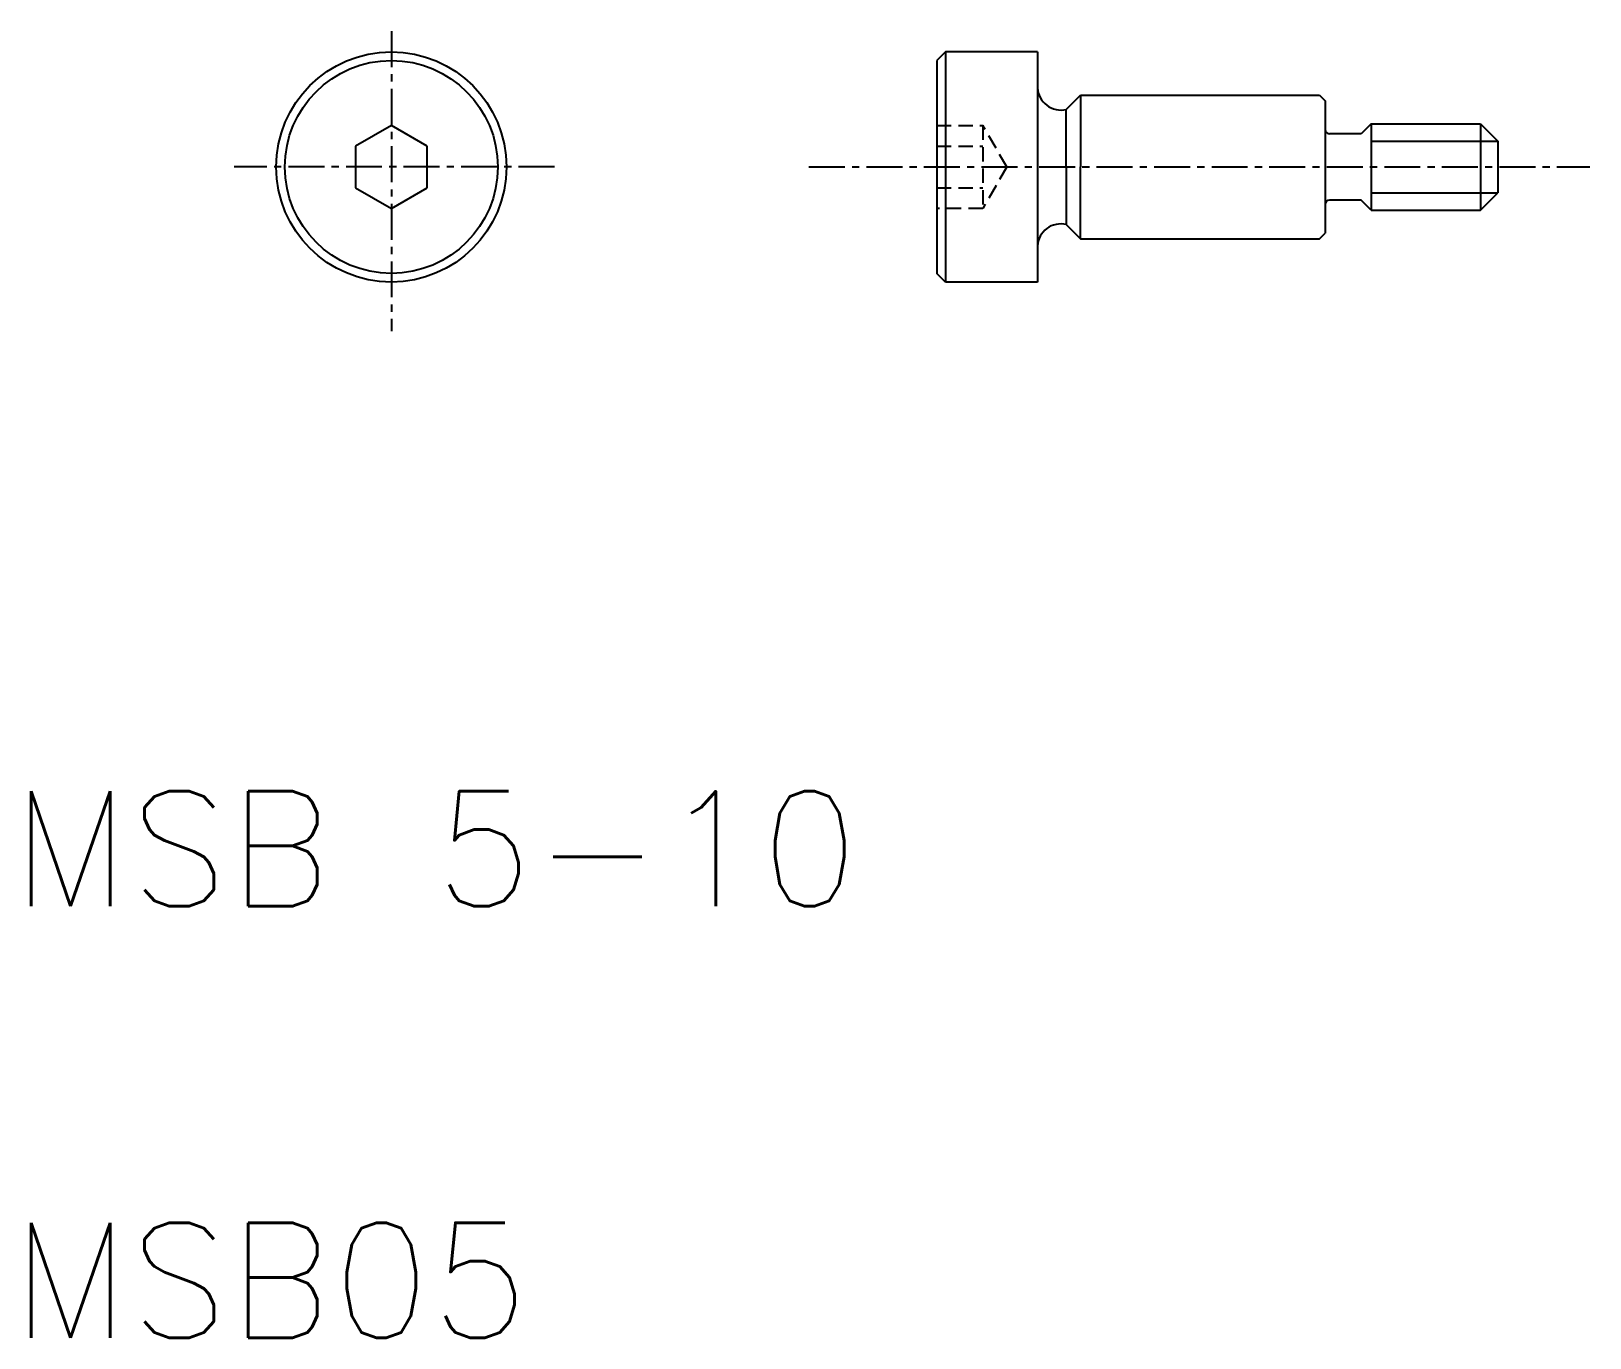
# Model space of a CAD drawing. Extents: x 10.7 to 64.9, y 10 to 55.4.
import ezdxf

# ---------------------------------------------------------------- set-up
doc = ezdxf.new("R2010")
doc.units = 0
doc.linetypes.add('CENTER', pattern=[2, 1.25, -0.25, 0.25, -0.25])
doc.linetypes.add('DASHED', pattern=[0.75, 0.5, -0.25])
doc.layers.get('0').update_dxf_attribs({"linetype": 'CONTINUOUS'})
doc.layers.add('CENTER', color=1, linetype='CENTER')
doc.styles.get("Standard").update_dxf_attribs({"font": 'txt.shx', "bigfont": '@extfont2.shx'})

msp = doc.modelspace()

# ---------------------------------------------------------------- linework, layer by layer
at = {"color": 7, "linetype": 'CONTINUOUS'}
for p, q in [((42.459, 54.696), (42.159, 54.396)), ((42.159, 54.396), (42.159, 46.996)), ((42.459, 54.696), (42.459, 46.696)), ((45.659, 54.696), (42.459, 54.696)), ((45.659, 54.696), (45.659, 46.696)), ((46.658, 52.696), (47.158, 53.196)), ((47.158, 53.196), (55.459, 53.196)), ((47.158, 53.196), (47.158, 50.696)), ((55.459, 53.196), (55.659, 52.996)), ((46.658, 50.696), (46.658, 52.696)), ((55.659, 52.996), (55.659, 48.396)), ((23.203, 52.139), (21.953, 51.418)), ((24.453, 51.418), (23.203, 52.139)), ((57.259, 52.196), (56.909, 51.846)), ((57.259, 52.196), (61.059, 52.196)), ((57.259, 52.196), (57.259, 49.196)), ((61.059, 52.196), (61.659, 51.596)), ((61.059, 52.196), (61.059, 49.196)), ((56.909, 51.846), (55.809, 51.846)), ((61.659, 51.596), (61.659, 49.796)), ((21.953, 51.418), (21.953, 49.974)), ((24.453, 49.974), (24.453, 51.418)), ((46.658, 50.696), (46.658, 48.696)), ((47.158, 48.196), (47.158, 50.696)), ((21.953, 49.974), (23.203, 49.253)), ((23.203, 49.253), (24.453, 49.974)), ((56.909, 49.546), (55.809, 49.546)), ((57.259, 49.196), (56.909, 49.546)), ((61.059, 49.196), (61.659, 49.796)), ((57.259, 49.196), (61.059, 49.196)), ((46.658, 48.696), (47.158, 48.196)), ((55.459, 48.196), (55.659, 48.396)), ((47.158, 48.196), (55.459, 48.196)), ((42.459, 46.696), (42.159, 46.996)), ((45.659, 46.696), (42.459, 46.696))]:
    msp.add_line(p, q, dxfattribs=at)
at = {"color": 3, "linetype": 'DASHED'}
for p, q in [((42.159, 52.139), (43.759, 52.139)), ((43.759, 52.139), (43.759, 49.253)), ((44.593, 50.696), (43.759, 52.139)), ((42.159, 51.418), (43.759, 51.418)), ((44.593, 50.696), (43.759, 49.253)), ((42.159, 49.974), (43.759, 49.974)), ((43.759, 49.253), (42.159, 49.253))]:
    msp.add_line(p, q, dxfattribs=at)
at = {"color": 3, "linetype": 'CONTINUOUS'}
for p, q in [((57.259, 51.596), (61.659, 51.596)), ((57.259, 49.796), (61.659, 49.796))]:
    msp.add_line(p, q, dxfattribs=at)
at = {"color": 7, "linetype": 'CONTINUOUS'}
for radius in [4, 3.7]:
    msp.add_circle((23.203, 50.696), radius, dxfattribs=at)
for centre, radius, start, end in [((46.475, 53.492), 0.817, 183.2413, 282.9658), ((55.809, 51.996), 0.15, 180, 270), ((55.809, 49.396), 0.15, 90, 180), ((46.475, 47.9), 0.817, 77.0342, 176.7587)]:
    msp.add_arc(centre, radius, start, end, dxfattribs=at)
at = {"layer": 'CENTER', "color": 1, "linetype": 'CENTER'}
for p, q in [((23.203, 55.415), (23.203, 44.994)), ((28.878, 50.696), (17.735, 50.696)), ((37.714, 50.696), (64.856, 50.696))]:
    msp.add_line(p, q, dxfattribs=at)

# ---------------------------------------------------------------- texts
at = {"color": 7, "linetype": 'CONTINUOUS'}
for s, p in [('MSB 5-10', (10, 25)), ('MSB05', (10, 10))]:
    msp.add_text(s, height=4, dxfattribs=at).set_placement(p)

doc.saveas('drawing.dxf')
